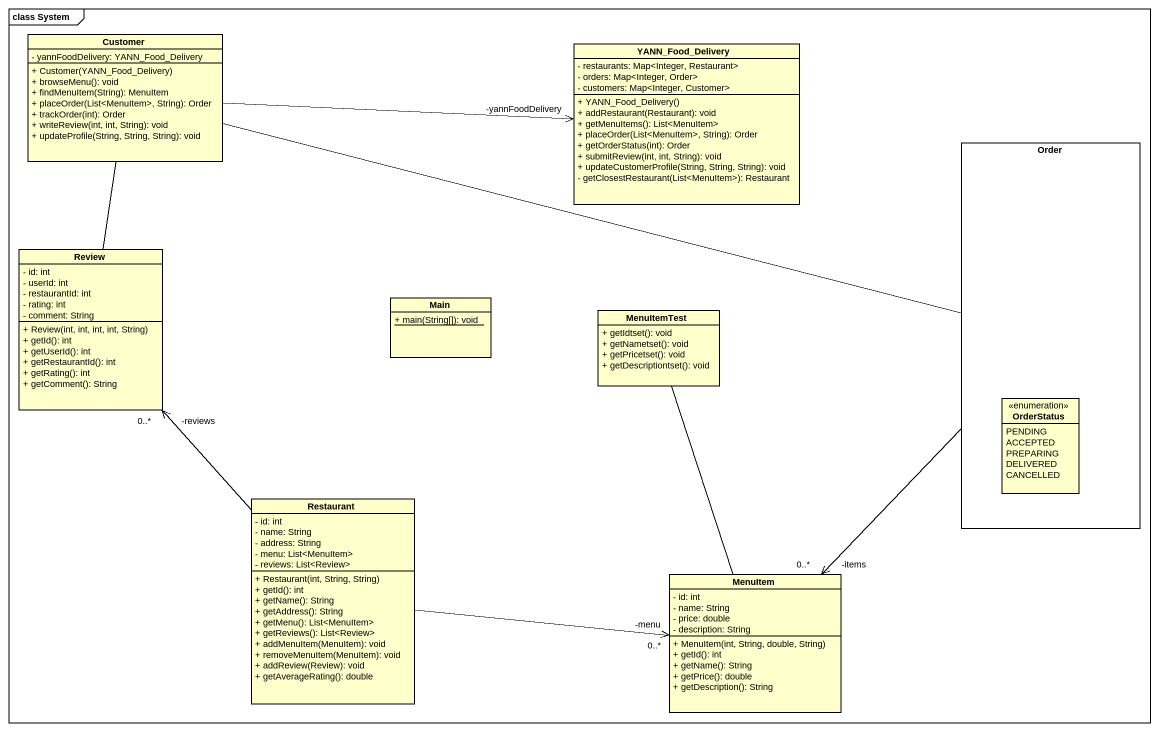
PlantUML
@startuml
mainframe class System
hide circle
hide empty members
skinparam classAttributeIconSize 0
class Customer {
  - yannFoodDelivery: YANN_Food_Delivery
  + Customer(YANN_Food_Delivery)
  + browseMenu(): void
  + findMenuItem(String): MenuItem
  + placeOrder(List<MenuItem>, String): Order
  + trackOrder(int): Order
  + writeReview(int, int, String): void
  + updateProfile(String, String, String): void
}
class YANN_Food_Delivery {
  - restaurants: Map<Integer, Restaurant>
  - orders: Map<Integer, Order>
  - customers: Map<Integer, Customer>
  + YANN_Food_Delivery()
  + addRestaurant(Restaurant): void
  + getMenuItems(): List<MenuItem>
  + placeOrder(List<MenuItem>, String): Order
  + getOrderStatus(int): Order
  + submitReview(int, int, String): void
  + updateCustomerProfile(String, String, String): void
  - getClosestRestaurant(List<MenuItem>): Restaurant
}
rectangle Order {
  enum OrderStatus {
    PENDING
    ACCEPTED
    PREPARING
    DELIVERED
    CANCELLED
  }
}
class Review {
  - id: int
  - userId: int
  - restaurantId: int
  - rating: int
  - comment: String
  + Review(int, int, int, int, String)
  + getId(): int
  + getUserId(): int
  + getRestaurantId(): int
  + getRating(): int
  + getComment(): String
}
class Main {
  {static} + main(String[]): void
}
class MenuItemTest {
  + getIdtset(): void
  + getNametset(): void
  + getPricetset(): void
  + getDescriptiontset(): void
}
class Restaurant {
  - id: int
  - name: String
  - address: String
  - menu: List<MenuItem>
  - reviews: List<Review>
  + Restaurant(int, String, String)
  + getId(): int
  + getName(): String
  + getAddress(): String
  + getMenu(): List<MenuItem>
  + getReviews(): List<Review>
  + addMenuItem(MenuItem): void
  + removeMenuItem(MenuItem): void
  + addReview(Review): void
  + getAverageRating(): double
}
class MenuItem {
  - id: int
  - name: String
  - price: double
  - description: String
  + MenuItem(int, String, double, String)
  + getId(): int
  + getName(): String
  + getPrice(): double
  + getDescription(): String
}
Customer -right-> "-yannFoodDelivery" YANN_Food_Delivery
Customer -right- Order
Customer -- Review
Order --> "-items\n0..*" MenuItem
MenuItemTest -- MenuItem
Restaurant -up-> "-reviews\n0..*" Review
Restaurant -right-> "-menu\n0..*" MenuItem
@enduml
